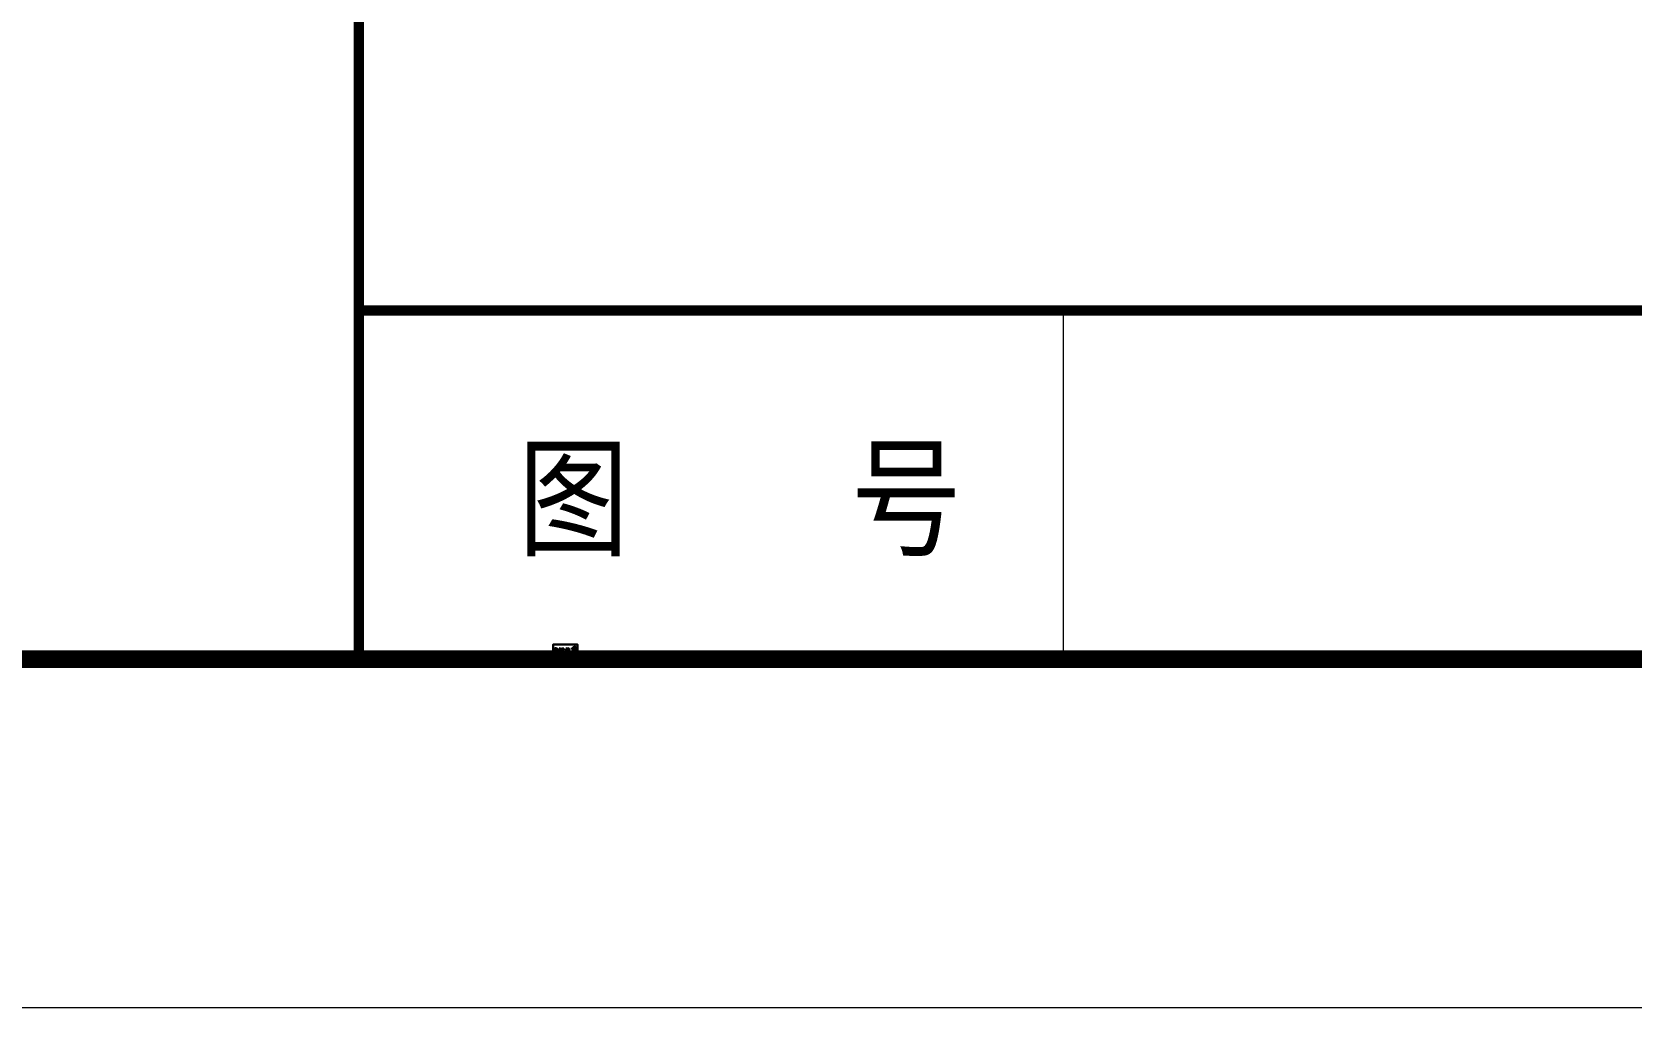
# Model space of a CAD drawing. Extents: x 148 to 221443, y -36682 to 6758.
# Drawn here: x 84999 to 85917, y -23167 to -22607 of the extents above; entities that cross this region are included whole.
import ezdxf
from ezdxf.enums import TextEntityAlignment as Align

# ---------------------------------------------------------------- set-up
doc = ezdxf.new("R2010")
doc.units = 0
doc.header["$LTSCALE"] = 10
doc.header["$MEASUREMENT"] = 0
doc.layers.add('2（细实线）', color=3, linetype='Continuous', lineweight=20)
doc.layers.add('图框层', color=7, linetype='Continuous', lineweight=15)
doc.styles.add('tkhz2', font='')
doc.styles.get('tkhz2').set_extended_font_data('SimSun')

# ---------------------------------------------------------------- blocks, each defined once
blk = doc.blocks.new('a2')
at = {"layer": '图框层', "ltscale": 10}
blk.add_lwpolyline([(15311.086, 10126.742), (15905.086, 10126.742), (15905.086, 9706.742), (15311.086, 9706.742)], close=True, dxfattribs=at)
at = {"layer": '图框层', "ltscale": 10, "const_width": 0.5}
blk.add_lwpolyline([(15336.086, 10116.742), (15895.086, 10116.742), (15895.086, 9716.742), (15336.086, 9716.742)], close=True, dxfattribs=at)

msp = doc.modelspace()

# ---------------------------------------------------------------- linework, layer by layer
at = {"layer": '2（细实线）', "lineweight": -3}
for points in [[(85297.9858, -22964.1523), (85297.9858, -22958.7086), (85311.9219, -22958.7086), (85311.9219, -22964.1523), (85297.9858, -22964.1523), (85311.9219, -22964.1523), (85311.9219, -22958.7086), (85297.9858, -22958.7086), (85297.9858, -22964.1523)], [(85300.7452, -22962.2163), (85300.7452, -22961.4967), (85301.4654, -22961.4967), (85301.4654, -22962.2163), (85300.7452, -22962.2163), (85301.4654, -22962.2163), (85301.4654, -22961.4967), (85300.7452, -22961.4967), (85300.7452, -22962.2163)], [(85309.5312, -22960.7941), (85309.5312, -22960.0745), (85310.2508, -22960.0745), (85310.2508, -22960.7941), (85309.5312, -22960.7941), (85310.2508, -22960.7941), (85310.2508, -22960.0745), (85309.5312, -22960.0745), (85309.5312, -22960.7941)], [(85310.136, -22960.7337), (85310.136, -22960.0141), (85310.8556, -22960.0141), (85310.8556, -22960.7337), (85310.136, -22960.7337), (85310.8556, -22960.7337), (85310.8556, -22960.0141), (85310.136, -22960.0141), (85310.136, -22960.7337)]]:
    msp.add_lwpolyline(points, dxfattribs=at)
for points in [[(85299.5348, -22961.5504), (85299.414, -22962.3676), (85299.027, -22963.3051), (85298.3001, -22964.0314), (85299.027, -22963.3051), (85299.414, -22962.3676)], [(85298.3733, -22962.4885), (85300.7684, -22962.2163)], [(85298.6388, -22961.6108), (85300.4296, -22961.3996)], [(85298.9062, -22960.4011), (85299.2217, -22961.2782)], [(85299.5599, -22962.3975), (85300.0921, -22963.3356), (85300.891, -22963.8801), (85300.0921, -22963.3356)], [(85300.0671, -22960.2802), (85299.7045, -22961.4899)], [(85302.246, -22960.3101), (85301.9555, -22961.2782), (85301.5929, -22962.0045), (85301.9555, -22961.2782)], [(85301.8102, -22962.5788), (85302.4157, -22962.4281)], [(85302.3669, -22961.7927), (85301.8829, -22961.9135)], [(85302.0043, -22961.1872), (85302.4877, -22961.1268)], [(85302.1252, -22961.8531), (85302.1014, -22963.5169)], [(85302.4157, -22961.4899), (85302.6092, -22962.3371), (85302.6092, -22963.3051), (85302.149, -22964.0314), (85302.6092, -22963.3051), (85302.6092, -22962.3371)], [(85302.4395, -22962.7302), (85303.8183, -22964.0314)], [(85303.0682, -22961.1872), (85304.0856, -22961.0365), (85303.9398, -22961.974), (85303.1658, -22962.0948), (85303.9398, -22961.974), (85304.0856, -22961.0365)], [(85303.0682, -22961.6413), (85304.3517, -22961.4295)], [(85303.0682, -22962.9725), (85304.2065, -22962.7906)], [(85304.0362, -22962.3975), (85303.1414, -22962.5184)], [(85303.529, -22960.3407), (85303.5534, -22963.5169)], [(85305.9484, -22960.3101), (85305.7067, -22961.0365), (85305.2471, -22961.9135), (85305.7067, -22961.0365)], [(85305.6103, -22961.2482), (85305.6103, -22964.1523)], [(85305.9246, -22963.6982), (85307.4499, -22963.5773)], [(85306.0455, -22961.5504), (85307.5939, -22961.3087)], [(85306.2634, -22961.9135), (85306.5539, -22962.8516)], [(85306.6271, -22960.4011), (85306.8438, -22961.1573)], [(85307.1838, -22961.6108), (85307.0867, -22962.5788), (85306.8932, -22963.6079), (85307.0867, -22962.5788)], [(85308.7566, -22961.9135), (85311.0076, -22961.7017)], [(85308.8531, -22960.4615), (85308.9257, -22961.3691), (85310.8617, -22961.2177), (85308.9257, -22960.7337), (85310.8617, -22961.2177), (85308.9257, -22961.3691)], [(85309.2657, -22963.91), (85309.2407, -22962.3066), (85310.5474, -22962.2163), (85310.451, -22963.8496), (85310.5474, -22962.2163), (85309.2407, -22962.3066)], [(85309.2407, -22962.7302), (85310.2087, -22962.6093)], [(85309.2407, -22963.1239), (85310.2087, -22963.0024)], [(85309.2657, -22963.4864), (85310.2331, -22963.3961)], [(85309.8461, -22961.3691), (85309.8211, -22962.2462)], [(85310.9106, -22963.7891), (85309.652, -22963.8801), (85308.6108, -22963.9405), (85309.652, -22963.8801)]]:
    msp.add_lwpolyline(points, close=True, dxfattribs=at)
at = {"layer": '图框层'}
msp.add_line((85590.7965, -22967.0521), (85590.7965, -22767.0521), dxfattribs=at)
at = {"layer": '图框层', "const_width": 6}
msp.add_lwpolyline([(85186.5221, -22967.0521), (88786.5221, -22967.0521), (88786.5221, -22287.0521), (85186.5221, -22287.0521)], close=True, dxfattribs=at)
msp.add_lwpolyline([(85186.5221, -22767.0521), (88786.5221, -22767.0521)], dxfattribs=at)

# ---------------------------------------------------------------- block references
at = {"layer": '2（细实线）', "xscale": 20, "yscale": 20, "zscale": 20}
msp.add_blockref('a2', (-229115.2049, -217301.8951), dxfattribs=at)

# ---------------------------------------------------------------- texts
at = {"layer": '图框层', "style": 'tkhz2', "width": 0.85}
msp.add_text('图    号', height=55, dxfattribs=at).set_placement((85405.1695, -22902.0288), align=Align.CENTER)

doc.saveas('drawing.dxf')
